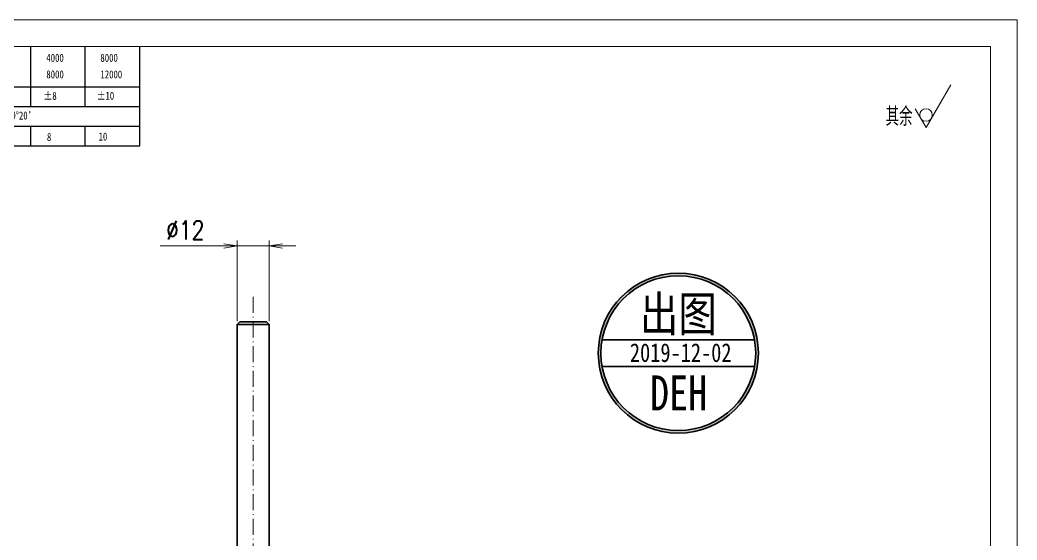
# Model space of a CAD drawing. Header units: millimetres. Extents: x 1333 to 76562, y -37889 to -7215.
# Drawn here: x 8732.4 to 9106.2, y -16592.1 to -16397.1 of the extents above; entities that cross this region are included whole.
import ezdxf
from ezdxf.enums import TextEntityAlignment as Align

# ---------------------------------------------------------------- set-up
doc = ezdxf.new("R2010")
doc.units = ezdxf.units.MM
doc.header["$LTSCALE"] = 0.5
for name, pattern in [('AM_ISO02W050x2', [3.75, 3, -0.75]), ('AM_ISO08W050x2', [9, 6, -0.75, 1.5, -0.75]), ('DASHDOT', [18.5, 12, -3, 0.5, -3]), ('DASHED', [15, 12, -3]), ('DOT2', [0.125, 0, -0.125])]:
    doc.linetypes.add(name, pattern=pattern)
for name, color, linetype, lineweight in [('中心线', 2, 'AM_ISO08W050x2', 18), ('印章专用-出图', 1, 'Continuous', 80), ('图框', 7, 'Continuous', 18), ('标注线', 3, 'Continuous', 18), ('粗实线', 7, 'Continuous', 35), ('虚线', 1, 'AM_ISO02W050x2', 18)]:
    doc.layers.add(name, color=color, linetype=linetype, lineweight=lineweight)
doc.layers.add('图\\M+19E79\\M+195B6\\M+18E9A', color=7, linetype='Continuous')
doc.layers.add('打印-禁用', color=7, linetype='Continuous', lineweight=15, plot=False)
doc.styles.add('DIM', font='romans.shx', dxfattribs={"width": 0.8, "bigfont": 'bigfont.shx'})
doc.styles.add('国标', font='simfang.ttf', dxfattribs={"width": 0.8})
doc.styles.add('机械长仿宋', font='gbenor.shx', dxfattribs={"height": 1, "bigfont": 'gbcbig.shx'})
doc.dimstyles.new('DEH 1-2$0', dxfattribs={"dimscale": 2, "dimtxt": 3.5, "dimasz": 2.5, "dimexe": 1, "dimexo": 0.625, "dimgap": 1.2, "dimtad": 1, "dimdsep": 46, "dimtxsty": 'DIM', "dimblk": 'OPEN', "dimcen": 0, "dimclrd": 8, "dimclre": 8, "dimclrt": 2, "dimazin": 2, "dimtfac": 0.5, "dimtmove": 0, "dimatfit": 3, "dimldrblk": 'OPEN', "dimfxl": 0, "dimtolj": 2, "dimlwd": 13, "dimlwe": 13, "dimarcsym": 0})

# ---------------------------------------------------------------- blocks, each defined once
blk = doc.blocks.new('GZDEH零件A3图框V01版')
at = {"layer": '图\\M+19E79\\M+195B6\\M+18E9A', "color": 9}
for p, q in [((3092.64, -1561.98), (3092.64, -1554.46)), ((3102.86, -1561.98), (3102.86, -1554.46)), ((3113.09, -1573.08), (3113.09, -1554.46)), ((2996.09, -1561.98), (3113.09, -1561.98)), ((3092.64, -1565.68), (3092.64, -1561.98)), ((3102.86, -1565.68), (3102.86, -1561.98)), ((2996.09, -1565.68), (3113.09, -1565.68)), ((2996.09, -1569.38), (3113.09, -1569.38)), ((3092.64, -1573.08), (3092.64, -1569.38)), ((3102.86, -1573.08), (3102.86, -1569.38)), ((2990.09, -1573.08), (3113.09, -1573.08))]:
    blk.add_line(p, q, dxfattribs=at)
at = {"layer": '图框', "linetype": 'Continuous'}
for p, q in [((3272.49, -1554.46), (2882.49, -1554.46)), ((3272.49, -1832.96), (3272.49, -1554.46))]:
    blk.add_line(p, q, dxfattribs=at)
at = {"layer": '打印-禁用', "linetype": 'Continuous'}
for p, q in [((3277.49, -1549.46), (2857.49, -1549.46)), ((3277.49, -1846.46), (3277.49, -1549.46))]:
    blk.add_line(p, q, dxfattribs=at)
at = {"layer": '图\\M+19E79\\M+195B6\\M+18E9A', "color": 9, "style": '国标', "width": 0.8}
for s, p in [('4000', (3095.57, -1557.31)), ('8000', (3105.7, -1557.31)), ('8000', (3095.57, -1560.41)), ('12000', (3105.7, -1560.41)), ('±8', (3095.06, -1564.42)), ('±10', (3105.02, -1564.42)), ("±0%%D20'", (3087.38, -1568.12)), ('8', (3095.68, -1572.15)), ('10', (3105.36, -1572.06))]:
    blk.add_text(s, height=1.5, dxfattribs=at).set_placement(p)
blk = doc.blocks.new('DEH A3')
at = {"layer": '图框'}
blk.add_blockref('GZDEH零件A3图框V01版', (-2857.49, 1846.46), dxfattribs=at)
blk = doc.blocks.new('FINISHER_NON')
at = {"layer": '标注线'}
for p, q in [((0, 0), (4.62, 8)), ((-2.02, 3.5), (0, 0))]:
    blk.add_line(p, q, dxfattribs=at)
blk.add_circle((0, 2.33), 1.17, dxfattribs=at)
blk = doc.blocks.new('其余不去材料')
at = {"layer": '标注线'}
blk.add_blockref('FINISHER_NON', (0, 0), dxfattribs=at)
at = {"layer": '标注线', "color": 7, "linetype": 'DOT2', "style": '机械长仿宋'}
blk.add_text('其余', height=3.5, dxfattribs=at).set_placement((-7.56, 0.3))
blk = doc.blocks.new('_Open')
at = {"color": 0, "linetype": 'ByBlock', "lineweight": -2}
for p, q in [((-1, 0.167), (0, 0)), ((-1, -0.167), (0, 0)), ((0, 0), (-1, 0))]:
    blk.add_line(p, q, dxfattribs=at)
blk = doc.blocks.new('*D45')
at = {"layer": 'Defpoints', "color": 0, "transparency": 16777216}
for p in [(8813.88, -16481.82), (8813.88, -16511.23), (8825.88, -16511.23)]:
    blk.add_point(p, dxfattribs=at)
at = {"layer": '标注线', "color": 8, "lineweight": 13, "transparency": 16777216}
for p, q in [((8808.88, -16481.82), (8784.95, -16481.82)), ((8813.88, -16509.98), (8813.88, -16479.82)), ((8825.88, -16481.82), (8813.88, -16481.82)), ((8825.88, -16509.98), (8825.88, -16479.82)), ((8830.88, -16481.82), (8835.88, -16481.82))]:
    blk.add_line(p, q, dxfattribs=at)
at = {"layer": '标注线', "color": 8, "lineweight": 13, "transparency": 16777216, "xscale": 5, "yscale": 5, "zscale": 5}
blk.add_blockref('_Open', (8813.88, -16481.82), dxfattribs=at)
at = {"layer": '标注线', "color": 8, "lineweight": 13, "transparency": 16777216, "xscale": 5, "yscale": 5, "zscale": 5, "rotation": 180}
blk.add_blockref('_Open', (8825.88, -16481.82), dxfattribs=at)
at = {"layer": '标注线', "color": 2, "transparency": 16777216, "insert": (8794.41, -16475.92), "char_height": 7, "attachment_point": 5, "style": 'DIM'}
blk.add_mtext('\\A2;%%c12', dxfattribs=at)
blk = doc.blocks.new('出图章')
at = {"layer": '印章专用-出图'}
h = blk.add_hatch(color=256, dxfattribs=at)
h.paths.add_polyline_path([(-15, 0, 1), (15, 0, 1)])
h.paths.add_polyline_path([(14.5, 0, -1), (-14.5, 0, -1)], flags=16)
h.paths.add_polyline_path([(-7.31, -12.35), (7.41, -12.35), (7.41, -2.73), (-7.31, -2.73)], flags=8)
at = {"layer": '印章专用-出图', "lineweight": 35}
for p, q in [((-14.28, 2.5), (14.28, 2.5)), ((-14.28, -2.5), (14.28, -2.5))]:
    blk.add_line(p, q, dxfattribs=at)
for radius in [15, 14.5]:
    blk.add_circle((0, 0), radius, dxfattribs=at)
at = {"layer": '印章专用-出图', "color": 4, "style": '国标', "width": 0.8}
blk.add_text('DEH', height=6.562, dxfattribs=at).set_placement((0.05, -10.74), align=Align.CENTER)
at = {"layer": '印章专用-出图', "color": 3, "style": '国标', "width": 0.8}
blk.add_attdef('出图', text='', height=6.6, dxfattribs=at).set_placement((0, 7.35), align=Align.MIDDLE_CENTER)
at = {"layer": '印章专用-出图', "color": 2, "style": '国标', "width": 0.8}
blk.add_attdef('XXXX.XX.XX', text='', height=3.5, dxfattribs=at).set_placement((0.45, 0.1), align=Align.MIDDLE_CENTER)
blk = doc.blocks.new('YZ-CT')
at = {"layer": '印章专用-出图'}
blk.add_blockref('出图章', (0.63, 0), dxfattribs=at).add_auto_attribs({'出图': '出图', 'XXXX.XX.XX': '2019-12-02'})

msp = doc.modelspace()

# ---------------------------------------------------------------- linework, layer by layer
at = {"layer": '中心线', "linetype": 'DASHDOT'}
msp.add_line((8819.879, -16500.877), (8819.879, -16613.077), dxfattribs=at)
at = {"layer": '粗实线', "ltscale": 0.035355}
for p, q in [((8814.879, -16510.227), (8813.879, -16511.227)), ((8824.879, -16510.227), (8825.879, -16511.227))]:
    msp.add_line(p, q, dxfattribs=at)
at = {"layer": '粗实线'}
for p, q in [((8813.879, -16603.727), (8813.879, -16511.227)), ((8825.879, -16603.727), (8825.879, -16511.227))]:
    msp.add_line(p, q, dxfattribs=at)
at = {"layer": '粗实线', "ltscale": 0.3}
msp.add_line((8825.879, -16511.227), (8813.879, -16511.227), dxfattribs=at)
at = {"layer": '粗实线', "ltscale": 0.25}
msp.add_line((8824.879, -16510.227), (8814.879, -16510.227), dxfattribs=at)
at = {"layer": '虚线', "linetype": 'DASHED', "ltscale": 0.3}
msp.add_line((8825.879, -16511.227), (8813.879, -16511.227), dxfattribs=at)

# ---------------------------------------------------------------- block references
at = {"layer": '印章专用-出图', "xscale": 2, "yscale": 2, "zscale": 2}
msp.add_blockref('YZ-CT', (8977.934, -16522.013), dxfattribs=at)
at = {"layer": '图框', "xscale": 2, "yscale": 2, "zscale": 2}
msp.add_blockref('DEH A3', (8266.167, -16991.123), dxfattribs=at)
at = {"layer": '标注线', "xscale": 2, "yscale": 2, "zscale": 2}
msp.add_blockref('其余不去材料', (9072.054, -16437.438), dxfattribs=at)

# ---------------------------------------------------------------- dimensions: what is measured, and where the dimension line sits
at = {"layer": '标注线'}
dim = msp.add_linear_dim(base=(8813.879, -16481.824), p1=(8825.879, -16511.227), p2=(8813.879, -16511.227), dimstyle='DEH 1-2$0', override={"dimpost": '%%c<>'}, dxfattribs=at)
dim.commit()
dim.dimension.update_dxf_attribs({"geometry": '*D45', "text_midpoint": (8794.413, -16475.924)})

doc.saveas('drawing.dxf')
